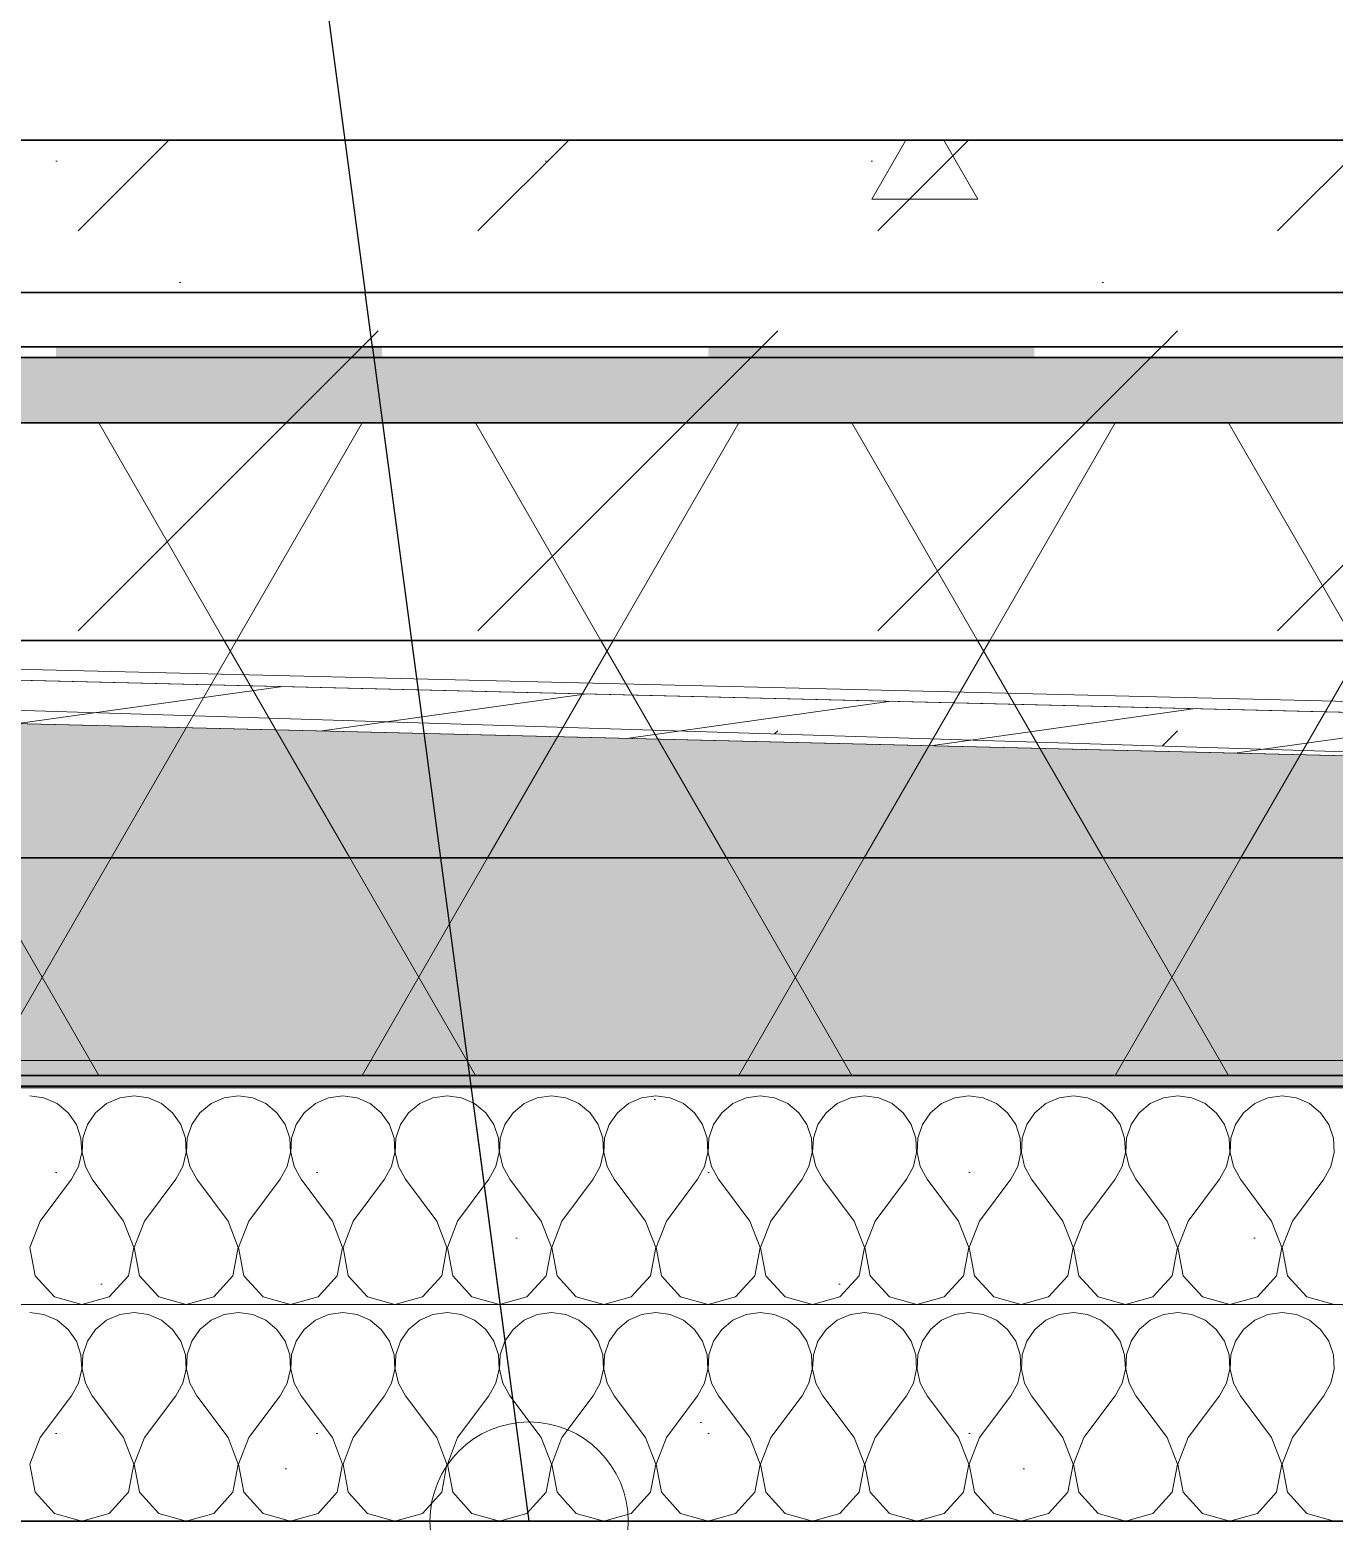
# Model space of a CAD drawing. Header units: millimetres. Extents: x 745166 to 884669, y -5000 to 15056.
# Drawn here: x 852480 to 853080, y 3029 to 3715 of the extents above; entities that cross this region are included whole.
import ezdxf

# ---------------------------------------------------------------- set-up
doc = ezdxf.new("R2010")
doc.units = ezdxf.units.MM
doc.header["$MEASUREMENT"] = 0
doc.linetypes.add('Wipeout_Contour', pattern=[1000, 0, -1000])
for name, color, linetype, lineweight in [('New_0_Pen_No__1', 7, 'Continuous', 13), ('New_0_Pen_No__19', 255, 'Continuous', 0), ('New_2D Drafting - General_Pen_No__1', 7, 'Continuous', 13), ('New_2D Drafting - General_Pen_No__19', 255, 'Continuous', 0), ('New_Annotation - Label_Pen_No__1', 7, 'Continuous', 13), ('New_Shell - Roof_Pen_No__21', 7, 'Continuous', 35)]:
    doc.layers.add(name, color=color, linetype=linetype, lineweight=lineweight)
doc.layers.add('New_Shell - Roof', color=7, linetype='Continuous')
doc.layers.add('New_Structural - Bearing', color=7, linetype='Continuous')
doc.dimstyles.new('GENERATED_STYLE__1', dxfattribs={"dimtxt": 0.18, "dimasz": 182.4, "dimexe": 0.18, "dimexo": 0.0625, "dimgap": 0, "dimtad": 0, "dimtih": 1, "dimtoh": 1, "dimdec": 4, "dimzin": 0, "dimdsep": 46, "dimcen": 0.09, "dimadec": 0, "dimazin": 0, "dimtfac": 1, "dimtdec": 4, "dimtmove": 0, "dimatfit": 3, "dimldrblk": 'ARROWHEAD_1', "dimfxl": 0, "dimtolj": 1, "dimtzin": 0, "dimarcsym": 0})
pattern_1 = [(0, (1087092.2, 129.2), (0, 779.4229), [48.75, -401.25]), (0, (1087317.2, 518.9), (0, 779.4229), [48.75, -401.25]), (60, (1087092.2, 129.2), (-675, 389.7114), [48.75, -401.25]), (60, (1087542.2, 129.2), (-675, 389.7114), [48.75, -401.25]), (120, (1087141, 129.2), (675, 389.7114), [48.75, -401.25]), (120, (1087591, 129.2), (675, 389.7114), [48.75, -401.25]), (0, (1087092.23, 204.18), (0, 150), [0, -150, 0, -225]), (45, (1087167.23, 204.18), (-106.06602, 106.06602), [0, -112.5, 0, -187.5])]
pattern_2 = [(60, (1087092.23, 129.18), (-129.90381, 75), []), (120, (1087092.23, 129.18), (129.90381, 75), [])]

# ---------------------------------------------------------------- blocks, each defined once
blk = doc.blocks.new('*X3', base_point=(1087092.23, 129.18))
at = {"layer": 'New_Shell - Roof', "linetype": 'Continuous', "lineweight": 0, "true_color": 0x000000}
blk.add_hatch(color=18, dxfattribs=at).paths.add_polyline_path([(851718.5, 3564.18), (851718.5, 3534.18), (855718.5, 3534.18), (855718.5, 3564.18)])
blk = doc.blocks.new('*X4', base_point=(1087092.23, 129.18))
at = {"layer": 'New_Shell - Roof', "linetype": 'Continuous', "lineweight": 0, "true_color": 0x000000}
for points in [[(852642.39, 3569.18), (852492.39, 3569.18), (852492.39, 3564.18), (852642.39, 3564.18)], [(852942.39, 3569.18), (852792.39, 3569.18), (852792.39, 3564.18), (852942.39, 3564.18)]]:
    blk.add_hatch(color=18, dxfattribs=at).paths.add_polyline_path(points)
blk = doc.blocks.new('*X5', base_point=(1087092.23, 129.18))
at = {"layer": 'New_Shell - Roof', "linetype": 'Continuous', "lineweight": 0, "true_color": 0x000000}
for points in [[(852642.38, 3234.18), (852492.38, 3234.18), (852492.38, 3229.18), (852642.38, 3229.18)], [(852942.38, 3234.18), (852792.38, 3234.18), (852792.38, 3229.18), (852942.38, 3229.18)]]:
    blk.add_hatch(color=18, dxfattribs=at).paths.add_polyline_path(points)
blk = doc.blocks.new('*X6', base_point=(1087092.23, 129.18))
at = {"layer": 'New_0_Pen_No__1', "color": 7, "linetype": 'Continuous', "lineweight": 13}
for p, q in [((852486.89, 3124.26), (852480.33, 3125.18)), ((852492.95, 3121.59), (852486.89, 3124.26)), ((852498.05, 3117.37), (852492.95, 3121.59)), ((852515.72, 3121.59), (852510.62, 3117.37)), ((852521.78, 3124.26), (852515.72, 3121.59)), ((852528.33, 3125.18), (852521.78, 3124.26)), ((852534.89, 3124.26), (852528.33, 3125.18)), ((852540.95, 3121.59), (852534.89, 3124.26)), ((852546.05, 3117.37), (852540.95, 3121.59)), ((852563.72, 3121.59), (852558.62, 3117.37)), ((852569.78, 3124.26), (852563.72, 3121.59)), ((852576.33, 3125.18), (852569.78, 3124.26)), ((852582.89, 3124.26), (852576.33, 3125.18)), ((852588.95, 3121.59), (852582.89, 3124.26)), ((852594.05, 3117.37), (852588.95, 3121.59)), ((852611.72, 3121.59), (852606.62, 3117.37)), ((852617.78, 3124.26), (852611.72, 3121.59)), ((852624.33, 3125.18), (852617.78, 3124.26)), ((852630.89, 3124.26), (852624.33, 3125.18)), ((852636.95, 3121.59), (852630.89, 3124.26)), ((852642.05, 3117.37), (852636.95, 3121.59)), ((852659.72, 3121.59), (852654.62, 3117.37)), ((852665.78, 3124.26), (852659.72, 3121.59)), ((852672.33, 3125.18), (852665.78, 3124.26)), ((852678.89, 3124.26), (852672.33, 3125.18)), ((852684.95, 3121.59), (852678.89, 3124.26)), ((852690.05, 3117.37), (852684.95, 3121.59)), ((852707.72, 3121.59), (852702.62, 3117.37)), ((852713.78, 3124.26), (852707.72, 3121.59)), ((852720.33, 3125.18), (852713.78, 3124.26)), ((852726.89, 3124.26), (852720.33, 3125.18)), ((852732.95, 3121.59), (852726.89, 3124.26)), ((852738.05, 3117.37), (852732.95, 3121.59)), ((852755.72, 3121.59), (852750.62, 3117.37)), ((852761.78, 3124.26), (852755.72, 3121.59)), ((852768.33, 3125.18), (852761.78, 3124.26)), ((852774.89, 3124.26), (852768.33, 3125.18)), ((852780.95, 3121.59), (852774.89, 3124.26)), ((852786.05, 3117.37), (852780.95, 3121.59)), ((852803.72, 3121.59), (852798.62, 3117.37)), ((852809.78, 3124.26), (852803.72, 3121.59)), ((852816.33, 3125.18), (852809.78, 3124.26)), ((852822.89, 3124.26), (852816.33, 3125.18)), ((852828.95, 3121.59), (852822.89, 3124.26)), ((852834.05, 3117.37), (852828.95, 3121.59)), ((852851.72, 3121.59), (852846.62, 3117.37)), ((852857.78, 3124.26), (852851.72, 3121.59)), ((852864.33, 3125.18), (852857.78, 3124.26)), ((852870.89, 3124.26), (852864.33, 3125.18)), ((852876.95, 3121.59), (852870.89, 3124.26)), ((852882.05, 3117.37), (852876.95, 3121.59)), ((852899.72, 3121.59), (852894.62, 3117.37)), ((852905.78, 3124.26), (852899.72, 3121.59)), ((852912.33, 3125.18), (852905.78, 3124.26)), ((852918.89, 3124.26), (852912.33, 3125.18)), ((852924.95, 3121.59), (852918.89, 3124.26)), ((852930.05, 3117.37), (852924.95, 3121.59)), ((852947.72, 3121.59), (852942.62, 3117.37)), ((852953.78, 3124.26), (852947.72, 3121.59)), ((852960.33, 3125.18), (852953.78, 3124.26)), ((852966.89, 3124.26), (852960.33, 3125.18)), ((852972.95, 3121.59), (852966.89, 3124.26)), ((852978.05, 3117.37), (852972.95, 3121.59)), ((852995.72, 3121.59), (852990.62, 3117.37)), ((853001.78, 3124.26), (852995.72, 3121.59)), ((853008.33, 3125.18), (853001.78, 3124.26)), ((853014.89, 3124.26), (853008.33, 3125.18)), ((853020.95, 3121.59), (853014.89, 3124.26)), ((853026.05, 3117.37), (853020.95, 3121.59)), ((853043.72, 3121.59), (853038.62, 3117.37)), ((853049.78, 3124.26), (853043.72, 3121.59)), ((853056.33, 3125.18), (853049.78, 3124.26)), ((853062.89, 3124.26), (853056.33, 3125.18)), ((853068.95, 3121.59), (853062.89, 3124.26)), ((853074.05, 3117.37), (853068.95, 3121.59)), ((852501.8, 3111.91), (852498.05, 3117.37)), ((852510.62, 3117.37), (852506.87, 3111.91)), ((852549.8, 3111.91), (852546.05, 3117.37)), ((852558.62, 3117.37), (852554.87, 3111.91)), ((852597.8, 3111.91), (852594.05, 3117.37)), ((852606.62, 3117.37), (852602.87, 3111.91)), ((852645.8, 3111.91), (852642.05, 3117.37)), ((852654.62, 3117.37), (852650.87, 3111.91)), ((852693.8, 3111.91), (852690.05, 3117.37)), ((852702.62, 3117.37), (852698.87, 3111.91)), ((852741.8, 3111.91), (852738.05, 3117.37)), ((852750.62, 3117.37), (852746.87, 3111.91)), ((852789.8, 3111.91), (852786.05, 3117.37)), ((852798.62, 3117.37), (852794.87, 3111.91)), ((852837.8, 3111.91), (852834.05, 3117.37)), ((852846.62, 3117.37), (852842.87, 3111.91)), ((852885.8, 3111.91), (852882.05, 3117.37)), ((852894.62, 3117.37), (852890.87, 3111.91)), ((852933.8, 3111.91), (852930.05, 3117.37)), ((852942.62, 3117.37), (852938.87, 3111.91)), ((852981.8, 3111.91), (852978.05, 3117.37)), ((852990.62, 3117.37), (852986.87, 3111.91)), ((853029.8, 3111.91), (853026.05, 3117.37)), ((853038.62, 3117.37), (853034.87, 3111.91)), ((853077.8, 3111.91), (853074.05, 3117.37)), ((852503.92, 3105.64), (852501.8, 3111.91)), ((852506.87, 3111.91), (852504.75, 3105.64)), ((852551.92, 3105.64), (852549.8, 3111.91)), ((852554.87, 3111.91), (852552.75, 3105.64)), ((852599.92, 3105.64), (852597.8, 3111.91)), ((852602.87, 3111.91), (852600.75, 3105.64)), ((852647.92, 3105.64), (852645.8, 3111.91)), ((852650.87, 3111.91), (852648.75, 3105.64)), ((852695.92, 3105.64), (852693.8, 3111.91)), ((852698.87, 3111.91), (852696.75, 3105.64)), ((852743.92, 3105.64), (852741.8, 3111.91)), ((852746.87, 3111.91), (852744.75, 3105.64)), ((852791.92, 3105.64), (852789.8, 3111.91)), ((852794.87, 3111.91), (852792.75, 3105.64)), ((852839.92, 3105.64), (852837.8, 3111.91)), ((852842.87, 3111.91), (852840.75, 3105.64)), ((852887.92, 3105.64), (852885.8, 3111.91)), ((852890.87, 3111.91), (852888.75, 3105.64)), ((852935.92, 3105.64), (852933.8, 3111.91)), ((852938.87, 3111.91), (852936.75, 3105.64)), ((852983.92, 3105.64), (852981.8, 3111.91)), ((852986.87, 3111.91), (852984.75, 3105.64)), ((853031.92, 3105.64), (853029.8, 3111.91)), ((853034.87, 3111.91), (853032.75, 3105.64)), ((853079.92, 3105.64), (853077.8, 3111.91)), ((852504.24, 3099.02), (852503.92, 3105.64)), ((852504.75, 3105.64), (852504.43, 3099.02)), ((852552.24, 3099.02), (852551.92, 3105.64)), ((852552.75, 3105.64), (852552.43, 3099.02)), ((852600.24, 3099.02), (852599.92, 3105.64)), ((852600.75, 3105.64), (852600.43, 3099.02)), ((852648.24, 3099.02), (852647.92, 3105.64)), ((852648.75, 3105.64), (852648.43, 3099.02)), ((852696.24, 3099.02), (852695.92, 3105.64)), ((852696.75, 3105.64), (852696.43, 3099.02)), ((852744.24, 3099.02), (852743.92, 3105.64)), ((852744.75, 3105.64), (852744.43, 3099.02)), ((852792.24, 3099.02), (852791.92, 3105.64)), ((852792.75, 3105.64), (852792.43, 3099.02)), ((852840.24, 3099.02), (852839.92, 3105.64)), ((852840.75, 3105.64), (852840.43, 3099.02)), ((852888.24, 3099.02), (852887.92, 3105.64)), ((852888.75, 3105.64), (852888.43, 3099.02)), ((852936.24, 3099.02), (852935.92, 3105.64)), ((852936.75, 3105.64), (852936.43, 3099.02)), ((852984.24, 3099.02), (852983.92, 3105.64)), ((852984.75, 3105.64), (852984.43, 3099.02)), ((853032.24, 3099.02), (853031.92, 3105.64)), ((853032.75, 3105.64), (853032.43, 3099.02)), ((853080.24, 3099.02), (853079.92, 3105.64)), ((852502.74, 3092.57), (852504.24, 3099.02)), ((852504.43, 3099.02), (852505.93, 3092.57)), ((852550.74, 3092.57), (852552.24, 3099.02)), ((852552.43, 3099.02), (852553.93, 3092.57)), ((852598.74, 3092.57), (852600.24, 3099.02)), ((852600.43, 3099.02), (852601.93, 3092.57)), ((852646.74, 3092.57), (852648.24, 3099.02)), ((852648.43, 3099.02), (852649.93, 3092.57)), ((852694.74, 3092.57), (852696.24, 3099.02)), ((852696.43, 3099.02), (852697.93, 3092.57)), ((852742.74, 3092.57), (852744.24, 3099.02)), ((852744.43, 3099.02), (852745.93, 3092.57)), ((852790.74, 3092.57), (852792.24, 3099.02)), ((852792.43, 3099.02), (852793.93, 3092.57)), ((852838.74, 3092.57), (852840.24, 3099.02)), ((852840.43, 3099.02), (852841.93, 3092.57)), ((852886.74, 3092.57), (852888.24, 3099.02)), ((852888.43, 3099.02), (852889.93, 3092.57)), ((852934.74, 3092.57), (852936.24, 3099.02)), ((852936.43, 3099.02), (852937.93, 3092.57)), ((852982.74, 3092.57), (852984.24, 3099.02)), ((852984.43, 3099.02), (852985.93, 3092.57)), ((853030.74, 3092.57), (853032.24, 3099.02)), ((853032.43, 3099.02), (853033.93, 3092.57)), ((853078.74, 3092.57), (853080.24, 3099.02)), ((852485.13, 3067.58), (852499.53, 3086.78)), ((852499.53, 3086.78), (852502.74, 3092.57)), ((852505.93, 3092.57), (852509.13, 3086.78)), ((852523.53, 3067.58), (852509.13, 3086.78)), ((852533.13, 3067.58), (852547.53, 3086.78)), ((852547.53, 3086.78), (852550.74, 3092.57)), ((852553.93, 3092.57), (852557.13, 3086.78)), ((852571.53, 3067.58), (852557.13, 3086.78)), ((852581.13, 3067.58), (852595.53, 3086.78)), ((852595.53, 3086.78), (852598.74, 3092.57)), ((852601.93, 3092.57), (852605.13, 3086.78)), ((852619.53, 3067.58), (852605.13, 3086.78)), ((852629.13, 3067.58), (852643.53, 3086.78)), ((852643.53, 3086.78), (852646.74, 3092.57)), ((852649.93, 3092.57), (852653.13, 3086.78)), ((852667.53, 3067.58), (852653.13, 3086.78)), ((852677.13, 3067.58), (852691.53, 3086.78)), ((852691.53, 3086.78), (852694.74, 3092.57)), ((852697.93, 3092.57), (852701.13, 3086.78)), ((852715.53, 3067.58), (852701.13, 3086.78)), ((852725.13, 3067.58), (852739.53, 3086.78)), ((852739.53, 3086.78), (852742.74, 3092.57)), ((852745.93, 3092.57), (852749.13, 3086.78)), ((852763.53, 3067.58), (852749.13, 3086.78)), ((852773.13, 3067.58), (852787.53, 3086.78)), ((852787.53, 3086.78), (852790.74, 3092.57)), ((852793.93, 3092.57), (852797.13, 3086.78)), ((852811.53, 3067.58), (852797.13, 3086.78)), ((852821.13, 3067.58), (852835.53, 3086.78)), ((852835.53, 3086.78), (852838.74, 3092.57)), ((852841.93, 3092.57), (852845.13, 3086.78)), ((852859.53, 3067.58), (852845.13, 3086.78)), ((852869.13, 3067.58), (852883.53, 3086.78)), ((852883.53, 3086.78), (852886.74, 3092.57)), ((852889.93, 3092.57), (852893.13, 3086.78)), ((852907.53, 3067.58), (852893.13, 3086.78)), ((852917.13, 3067.58), (852931.53, 3086.78)), ((852931.53, 3086.78), (852934.74, 3092.57)), ((852937.93, 3092.57), (852941.13, 3086.78)), ((852955.53, 3067.58), (852941.13, 3086.78)), ((852965.13, 3067.58), (852979.53, 3086.78)), ((852979.53, 3086.78), (852982.74, 3092.57)), ((852985.93, 3092.57), (852989.13, 3086.78)), ((853003.53, 3067.58), (852989.13, 3086.78)), ((853013.13, 3067.58), (853027.53, 3086.78)), ((853027.53, 3086.78), (853030.74, 3092.57)), ((853033.93, 3092.57), (853037.13, 3086.78)), ((853051.53, 3067.58), (853037.13, 3086.78)), ((853061.13, 3067.58), (853075.53, 3086.78)), ((853075.53, 3086.78), (853078.74, 3092.57)), ((852485.13, 3067.58), (852480.43, 3055.33)), ((852528.24, 3055.33), (852523.53, 3067.58)), ((852533.13, 3067.58), (852528.43, 3055.33)), ((852576.24, 3055.33), (852571.53, 3067.58)), ((852581.13, 3067.58), (852576.43, 3055.33)), ((852624.24, 3055.33), (852619.53, 3067.58)), ((852629.13, 3067.58), (852624.43, 3055.33)), ((852672.24, 3055.33), (852667.53, 3067.58)), ((852677.13, 3067.58), (852672.43, 3055.33)), ((852720.24, 3055.33), (852715.53, 3067.58)), ((852725.13, 3067.58), (852720.43, 3055.33)), ((852768.24, 3055.33), (852763.53, 3067.58)), ((852773.13, 3067.58), (852768.43, 3055.33)), ((852816.24, 3055.33), (852811.53, 3067.58)), ((852821.13, 3067.58), (852816.43, 3055.33)), ((852864.24, 3055.33), (852859.53, 3067.58)), ((852869.13, 3067.58), (852864.43, 3055.33)), ((852912.24, 3055.33), (852907.53, 3067.58)), ((852917.13, 3067.58), (852912.43, 3055.33)), ((852960.24, 3055.33), (852955.53, 3067.58)), ((852965.13, 3067.58), (852960.43, 3055.33)), ((853008.24, 3055.33), (853003.53, 3067.58)), ((853013.13, 3067.58), (853008.43, 3055.33)), ((853056.24, 3055.33), (853051.53, 3067.58)), ((853061.13, 3067.58), (853056.43, 3055.33)), ((852480.43, 3055.33), (852482.87, 3042.44)), ((852525.8, 3042.44), (852528.24, 3055.33)), ((852528.43, 3055.33), (852530.87, 3042.44)), ((852573.8, 3042.44), (852576.24, 3055.33)), ((852576.43, 3055.33), (852578.87, 3042.44)), ((852621.8, 3042.44), (852624.24, 3055.33)), ((852624.43, 3055.33), (852626.87, 3042.44)), ((852669.8, 3042.44), (852672.24, 3055.33)), ((852672.43, 3055.33), (852674.87, 3042.44)), ((852717.8, 3042.44), (852720.24, 3055.33)), ((852720.43, 3055.33), (852722.87, 3042.44)), ((852765.8, 3042.44), (852768.24, 3055.33)), ((852768.43, 3055.33), (852770.87, 3042.44)), ((852813.8, 3042.44), (852816.24, 3055.33)), ((852816.43, 3055.33), (852818.87, 3042.44)), ((852861.8, 3042.44), (852864.24, 3055.33)), ((852864.43, 3055.33), (852866.87, 3042.44)), ((852909.8, 3042.44), (852912.24, 3055.33)), ((852912.43, 3055.33), (852914.87, 3042.44)), ((852957.8, 3042.44), (852960.24, 3055.33)), ((852960.43, 3055.33), (852962.87, 3042.44)), ((853005.8, 3042.44), (853008.24, 3055.33)), ((853008.43, 3055.33), (853010.87, 3042.44)), ((853053.8, 3042.44), (853056.24, 3055.33)), ((853056.43, 3055.33), (853058.87, 3042.44)), ((852482.87, 3042.44), (852491.72, 3032.76)), ((852516.95, 3032.76), (852525.8, 3042.44)), ((852530.87, 3042.44), (852539.72, 3032.76)), ((852564.95, 3032.76), (852573.8, 3042.44)), ((852578.87, 3042.44), (852587.72, 3032.76)), ((852612.95, 3032.76), (852621.8, 3042.44)), ((852626.87, 3042.44), (852635.72, 3032.76)), ((852660.95, 3032.76), (852669.8, 3042.44)), ((852674.87, 3042.44), (852683.72, 3032.76)), ((852708.95, 3032.76), (852717.8, 3042.44)), ((852722.87, 3042.44), (852731.72, 3032.76)), ((852756.95, 3032.76), (852765.8, 3042.44)), ((852770.87, 3042.44), (852779.72, 3032.76)), ((852804.95, 3032.76), (852813.8, 3042.44)), ((852818.87, 3042.44), (852827.72, 3032.76)), ((852852.95, 3032.76), (852861.8, 3042.44)), ((852866.87, 3042.44), (852875.72, 3032.76)), ((852900.95, 3032.76), (852909.8, 3042.44)), ((852914.87, 3042.44), (852923.72, 3032.76)), ((852948.95, 3032.76), (852957.8, 3042.44)), ((852962.87, 3042.44), (852971.72, 3032.76)), ((852996.95, 3032.76), (853005.8, 3042.44)), ((853010.87, 3042.44), (853019.72, 3032.76)), ((853044.95, 3032.76), (853053.8, 3042.44)), ((853058.87, 3042.44), (853067.72, 3032.76)), ((852491.72, 3032.76), (852504.33, 3029.18)), ((852504.33, 3029.18), (852516.95, 3032.76)), ((852539.72, 3032.76), (852552.33, 3029.18)), ((852552.33, 3029.18), (852564.95, 3032.76)), ((852587.72, 3032.76), (852600.33, 3029.18)), ((852600.33, 3029.18), (852612.95, 3032.76)), ((852635.72, 3032.76), (852648.33, 3029.18)), ((852648.33, 3029.18), (852660.95, 3032.76)), ((852683.72, 3032.76), (852696.33, 3029.18)), ((852696.33, 3029.18), (852708.95, 3032.76)), ((852731.72, 3032.76), (852744.33, 3029.18)), ((852744.33, 3029.18), (852756.95, 3032.76)), ((852779.72, 3032.76), (852792.33, 3029.18)), ((852792.33, 3029.18), (852804.95, 3032.76)), ((852827.72, 3032.76), (852840.33, 3029.18)), ((852840.33, 3029.18), (852852.95, 3032.76)), ((852875.72, 3032.76), (852888.33, 3029.18)), ((852888.33, 3029.18), (852900.95, 3032.76)), ((852923.72, 3032.76), (852936.33, 3029.18)), ((852936.33, 3029.18), (852948.95, 3032.76)), ((852971.72, 3032.76), (852984.33, 3029.18)), ((852984.33, 3029.18), (852996.95, 3032.76)), ((853019.72, 3032.76), (853032.33, 3029.18)), ((853032.33, 3029.18), (853044.95, 3032.76)), ((853067.72, 3032.76), (853080.33, 3029.18))]:
    blk.add_line(p, q, dxfattribs=at)
blk = doc.blocks.new('*X8', base_point=(1087092.23, 129.18))
at = {"layer": 'New_0_Pen_No__1', "color": 7, "linetype": 'Continuous', "lineweight": 13}
for p, q in [((852486.89, 3223.88), (852480.33, 3224.8)), ((852492.95, 3221.21), (852486.89, 3223.88)), ((852521.78, 3223.88), (852515.72, 3221.21)), ((852528.33, 3224.8), (852521.78, 3223.88)), ((852534.89, 3223.88), (852528.33, 3224.8)), ((852540.95, 3221.21), (852534.89, 3223.88)), ((852569.78, 3223.88), (852563.72, 3221.21)), ((852576.33, 3224.8), (852569.78, 3223.88)), ((852582.89, 3223.88), (852576.33, 3224.8)), ((852588.95, 3221.21), (852582.89, 3223.88)), ((852617.78, 3223.88), (852611.72, 3221.21)), ((852624.33, 3224.8), (852617.78, 3223.88)), ((852630.89, 3223.88), (852624.33, 3224.8)), ((852636.95, 3221.21), (852630.89, 3223.88)), ((852665.78, 3223.88), (852659.72, 3221.21)), ((852672.33, 3224.8), (852665.78, 3223.88)), ((852678.89, 3223.88), (852672.33, 3224.8)), ((852684.95, 3221.21), (852678.89, 3223.88)), ((852713.78, 3223.88), (852707.72, 3221.21)), ((852720.33, 3224.8), (852713.78, 3223.88)), ((852726.89, 3223.88), (852720.33, 3224.8)), ((852732.95, 3221.21), (852726.89, 3223.88)), ((852761.78, 3223.88), (852755.72, 3221.21)), ((852768.33, 3224.8), (852761.78, 3223.88)), ((852774.89, 3223.88), (852768.33, 3224.8)), ((852780.95, 3221.21), (852774.89, 3223.88)), ((852809.78, 3223.88), (852803.72, 3221.21)), ((852816.33, 3224.8), (852809.78, 3223.88)), ((852822.89, 3223.88), (852816.33, 3224.8)), ((852828.95, 3221.21), (852822.89, 3223.88)), ((852857.78, 3223.88), (852851.72, 3221.21)), ((852864.33, 3224.8), (852857.78, 3223.88)), ((852870.89, 3223.88), (852864.33, 3224.8)), ((852876.95, 3221.21), (852870.89, 3223.88)), ((852905.78, 3223.88), (852899.72, 3221.21)), ((852912.33, 3224.8), (852905.78, 3223.88)), ((852918.89, 3223.88), (852912.33, 3224.8)), ((852924.95, 3221.21), (852918.89, 3223.88)), ((852953.78, 3223.88), (852947.72, 3221.21)), ((852960.33, 3224.8), (852953.78, 3223.88)), ((852966.89, 3223.88), (852960.33, 3224.8)), ((852972.95, 3221.21), (852966.89, 3223.88)), ((853001.78, 3223.88), (852995.72, 3221.21)), ((853008.33, 3224.8), (853001.78, 3223.88)), ((853014.89, 3223.88), (853008.33, 3224.8)), ((853020.95, 3221.21), (853014.89, 3223.88)), ((853049.78, 3223.88), (853043.72, 3221.21)), ((853056.33, 3224.8), (853049.78, 3223.88)), ((853062.89, 3223.88), (853056.33, 3224.8)), ((853068.95, 3221.21), (853062.89, 3223.88)), ((852498.05, 3216.99), (852492.95, 3221.21)), ((852501.8, 3211.53), (852498.05, 3216.99)), ((852510.62, 3216.99), (852506.87, 3211.53)), ((852515.72, 3221.21), (852510.62, 3216.99)), ((852546.05, 3216.99), (852540.95, 3221.21)), ((852549.8, 3211.53), (852546.05, 3216.99)), ((852558.62, 3216.99), (852554.87, 3211.53)), ((852563.72, 3221.21), (852558.62, 3216.99)), ((852594.05, 3216.99), (852588.95, 3221.21)), ((852597.8, 3211.53), (852594.05, 3216.99)), ((852606.62, 3216.99), (852602.87, 3211.53)), ((852611.72, 3221.21), (852606.62, 3216.99)), ((852642.05, 3216.99), (852636.95, 3221.21)), ((852645.8, 3211.53), (852642.05, 3216.99)), ((852654.62, 3216.99), (852650.87, 3211.53)), ((852659.72, 3221.21), (852654.62, 3216.99)), ((852690.05, 3216.99), (852684.95, 3221.21)), ((852693.8, 3211.53), (852690.05, 3216.99)), ((852702.62, 3216.99), (852698.87, 3211.53)), ((852707.72, 3221.21), (852702.62, 3216.99)), ((852738.05, 3216.99), (852732.95, 3221.21)), ((852741.8, 3211.53), (852738.05, 3216.99)), ((852750.62, 3216.99), (852746.87, 3211.53)), ((852755.72, 3221.21), (852750.62, 3216.99)), ((852786.05, 3216.99), (852780.95, 3221.21)), ((852789.8, 3211.53), (852786.05, 3216.99)), ((852798.62, 3216.99), (852794.87, 3211.53)), ((852803.72, 3221.21), (852798.62, 3216.99)), ((852834.05, 3216.99), (852828.95, 3221.21)), ((852837.8, 3211.53), (852834.05, 3216.99)), ((852846.62, 3216.99), (852842.87, 3211.53)), ((852851.72, 3221.21), (852846.62, 3216.99)), ((852882.05, 3216.99), (852876.95, 3221.21)), ((852885.8, 3211.53), (852882.05, 3216.99)), ((852894.62, 3216.99), (852890.87, 3211.53)), ((852899.72, 3221.21), (852894.62, 3216.99)), ((852930.05, 3216.99), (852924.95, 3221.21)), ((852933.8, 3211.53), (852930.05, 3216.99)), ((852942.62, 3216.99), (852938.87, 3211.53)), ((852947.72, 3221.21), (852942.62, 3216.99)), ((852978.05, 3216.99), (852972.95, 3221.21)), ((852981.8, 3211.53), (852978.05, 3216.99)), ((852990.62, 3216.99), (852986.87, 3211.53)), ((852995.72, 3221.21), (852990.62, 3216.99)), ((853026.05, 3216.99), (853020.95, 3221.21)), ((853029.8, 3211.53), (853026.05, 3216.99)), ((853038.62, 3216.99), (853034.87, 3211.53)), ((853043.72, 3221.21), (853038.62, 3216.99)), ((853074.05, 3216.99), (853068.95, 3221.21)), ((853077.8, 3211.53), (853074.05, 3216.99)), ((852503.92, 3205.25), (852501.8, 3211.53)), ((852506.87, 3211.53), (852504.75, 3205.25)), ((852551.92, 3205.25), (852549.8, 3211.53)), ((852554.87, 3211.53), (852552.75, 3205.25)), ((852599.92, 3205.25), (852597.8, 3211.53)), ((852602.87, 3211.53), (852600.75, 3205.25)), ((852647.92, 3205.25), (852645.8, 3211.53)), ((852650.87, 3211.53), (852648.75, 3205.25)), ((852695.92, 3205.25), (852693.8, 3211.53)), ((852698.87, 3211.53), (852696.75, 3205.25)), ((852743.92, 3205.25), (852741.8, 3211.53)), ((852746.87, 3211.53), (852744.75, 3205.25)), ((852791.92, 3205.25), (852789.8, 3211.53)), ((852794.87, 3211.53), (852792.75, 3205.25)), ((852839.92, 3205.25), (852837.8, 3211.53)), ((852842.87, 3211.53), (852840.75, 3205.25)), ((852887.92, 3205.25), (852885.8, 3211.53)), ((852890.87, 3211.53), (852888.75, 3205.25)), ((852935.92, 3205.25), (852933.8, 3211.53)), ((852938.87, 3211.53), (852936.75, 3205.25)), ((852983.92, 3205.25), (852981.8, 3211.53)), ((852986.87, 3211.53), (852984.75, 3205.25)), ((853031.92, 3205.25), (853029.8, 3211.53)), ((853034.87, 3211.53), (853032.75, 3205.25)), ((853079.92, 3205.25), (853077.8, 3211.53)), ((852504.24, 3198.64), (852503.92, 3205.25)), ((852504.75, 3205.25), (852504.43, 3198.64)), ((852552.24, 3198.64), (852551.92, 3205.25)), ((852552.75, 3205.25), (852552.43, 3198.64)), ((852600.24, 3198.64), (852599.92, 3205.25)), ((852600.75, 3205.25), (852600.43, 3198.64)), ((852648.24, 3198.64), (852647.92, 3205.25)), ((852648.75, 3205.25), (852648.43, 3198.64)), ((852696.24, 3198.64), (852695.92, 3205.25)), ((852696.75, 3205.25), (852696.43, 3198.64)), ((852744.24, 3198.64), (852743.92, 3205.25)), ((852744.75, 3205.25), (852744.43, 3198.64)), ((852792.24, 3198.64), (852791.92, 3205.25)), ((852792.75, 3205.25), (852792.43, 3198.64)), ((852840.24, 3198.64), (852839.92, 3205.25)), ((852840.75, 3205.25), (852840.43, 3198.64)), ((852888.24, 3198.64), (852887.92, 3205.25)), ((852888.75, 3205.25), (852888.43, 3198.64)), ((852936.24, 3198.64), (852935.92, 3205.25)), ((852936.75, 3205.25), (852936.43, 3198.64)), ((852984.24, 3198.64), (852983.92, 3205.25)), ((852984.75, 3205.25), (852984.43, 3198.64)), ((853032.24, 3198.64), (853031.92, 3205.25)), ((853032.75, 3205.25), (853032.43, 3198.64)), ((853080.24, 3198.64), (853079.92, 3205.25)), ((852502.74, 3192.19), (852504.24, 3198.64)), ((852504.43, 3198.64), (852505.93, 3192.19)), ((852550.74, 3192.19), (852552.24, 3198.64)), ((852552.43, 3198.64), (852553.93, 3192.19)), ((852598.74, 3192.19), (852600.24, 3198.64)), ((852600.43, 3198.64), (852601.93, 3192.19)), ((852646.74, 3192.19), (852648.24, 3198.64)), ((852648.43, 3198.64), (852649.93, 3192.19)), ((852694.74, 3192.19), (852696.24, 3198.64)), ((852696.43, 3198.64), (852697.93, 3192.19)), ((852742.74, 3192.19), (852744.24, 3198.64)), ((852744.43, 3198.64), (852745.93, 3192.19)), ((852790.74, 3192.19), (852792.24, 3198.64)), ((852792.43, 3198.64), (852793.93, 3192.19)), ((852838.74, 3192.19), (852840.24, 3198.64)), ((852840.43, 3198.64), (852841.93, 3192.19)), ((852886.74, 3192.19), (852888.24, 3198.64)), ((852888.43, 3198.64), (852889.93, 3192.19)), ((852934.74, 3192.19), (852936.24, 3198.64)), ((852936.43, 3198.64), (852937.93, 3192.19)), ((852982.74, 3192.19), (852984.24, 3198.64)), ((852984.43, 3198.64), (852985.93, 3192.19)), ((853030.74, 3192.19), (853032.24, 3198.64)), ((853032.43, 3198.64), (853033.93, 3192.19)), ((853078.74, 3192.19), (853080.24, 3198.64)), ((852499.53, 3186.4), (852502.74, 3192.19)), ((852505.93, 3192.19), (852509.13, 3186.4)), ((852547.53, 3186.4), (852550.74, 3192.19)), ((852553.93, 3192.19), (852557.13, 3186.4)), ((852595.53, 3186.4), (852598.74, 3192.19)), ((852601.93, 3192.19), (852605.13, 3186.4)), ((852643.53, 3186.4), (852646.74, 3192.19)), ((852649.93, 3192.19), (852653.13, 3186.4)), ((852691.53, 3186.4), (852694.74, 3192.19)), ((852697.93, 3192.19), (852701.13, 3186.4)), ((852739.53, 3186.4), (852742.74, 3192.19)), ((852745.93, 3192.19), (852749.13, 3186.4)), ((852787.53, 3186.4), (852790.74, 3192.19)), ((852793.93, 3192.19), (852797.13, 3186.4)), ((852835.53, 3186.4), (852838.74, 3192.19)), ((852841.93, 3192.19), (852845.13, 3186.4)), ((852883.53, 3186.4), (852886.74, 3192.19)), ((852889.93, 3192.19), (852893.13, 3186.4)), ((852931.53, 3186.4), (852934.74, 3192.19)), ((852937.93, 3192.19), (852941.13, 3186.4)), ((852979.53, 3186.4), (852982.74, 3192.19)), ((852985.93, 3192.19), (852989.13, 3186.4)), ((853027.53, 3186.4), (853030.74, 3192.19)), ((853033.93, 3192.19), (853037.13, 3186.4)), ((853075.53, 3186.4), (853078.74, 3192.19)), ((852485.13, 3167.2), (852499.53, 3186.4)), ((852523.53, 3167.2), (852509.13, 3186.4)), ((852533.13, 3167.2), (852547.53, 3186.4)), ((852571.53, 3167.2), (852557.13, 3186.4)), ((852581.13, 3167.2), (852595.53, 3186.4)), ((852619.53, 3167.2), (852605.13, 3186.4)), ((852629.13, 3167.2), (852643.53, 3186.4)), ((852667.53, 3167.2), (852653.13, 3186.4)), ((852677.13, 3167.2), (852691.53, 3186.4)), ((852715.53, 3167.2), (852701.13, 3186.4)), ((852725.13, 3167.2), (852739.53, 3186.4)), ((852763.53, 3167.2), (852749.13, 3186.4)), ((852773.13, 3167.2), (852787.53, 3186.4)), ((852811.53, 3167.2), (852797.13, 3186.4)), ((852821.13, 3167.2), (852835.53, 3186.4)), ((852859.53, 3167.2), (852845.13, 3186.4)), ((852869.13, 3167.2), (852883.53, 3186.4)), ((852907.53, 3167.2), (852893.13, 3186.4)), ((852917.13, 3167.2), (852931.53, 3186.4)), ((852955.53, 3167.2), (852941.13, 3186.4)), ((852965.13, 3167.2), (852979.53, 3186.4)), ((853003.53, 3167.2), (852989.13, 3186.4)), ((853013.13, 3167.2), (853027.53, 3186.4)), ((853051.53, 3167.2), (853037.13, 3186.4)), ((853061.13, 3167.2), (853075.53, 3186.4)), ((852485.13, 3167.2), (852480.43, 3154.95)), ((852528.24, 3154.95), (852523.53, 3167.2)), ((852533.13, 3167.2), (852528.43, 3154.95)), ((852576.24, 3154.95), (852571.53, 3167.2)), ((852581.13, 3167.2), (852576.43, 3154.95)), ((852624.24, 3154.95), (852619.53, 3167.2)), ((852629.13, 3167.2), (852624.43, 3154.95)), ((852672.24, 3154.95), (852667.53, 3167.2)), ((852677.13, 3167.2), (852672.43, 3154.95)), ((852720.24, 3154.95), (852715.53, 3167.2)), ((852725.13, 3167.2), (852720.43, 3154.95)), ((852768.24, 3154.95), (852763.53, 3167.2)), ((852773.13, 3167.2), (852768.43, 3154.95)), ((852816.24, 3154.95), (852811.53, 3167.2)), ((852821.13, 3167.2), (852816.43, 3154.95)), ((852864.24, 3154.95), (852859.53, 3167.2)), ((852869.13, 3167.2), (852864.43, 3154.95)), ((852912.24, 3154.95), (852907.53, 3167.2)), ((852917.13, 3167.2), (852912.43, 3154.95)), ((852960.24, 3154.95), (852955.53, 3167.2)), ((852965.13, 3167.2), (852960.43, 3154.95)), ((853008.24, 3154.95), (853003.53, 3167.2)), ((853013.13, 3167.2), (853008.43, 3154.95)), ((853056.24, 3154.95), (853051.53, 3167.2)), ((853061.13, 3167.2), (853056.43, 3154.95)), ((852480.43, 3154.95), (852482.87, 3142.06)), ((852525.8, 3142.06), (852528.24, 3154.95)), ((852528.43, 3154.95), (852530.87, 3142.06)), ((852573.8, 3142.06), (852576.24, 3154.95)), ((852576.43, 3154.95), (852578.87, 3142.06)), ((852621.8, 3142.06), (852624.24, 3154.95)), ((852624.43, 3154.95), (852626.87, 3142.06)), ((852669.8, 3142.06), (852672.24, 3154.95)), ((852672.43, 3154.95), (852674.87, 3142.06)), ((852717.8, 3142.06), (852720.24, 3154.95)), ((852720.43, 3154.95), (852722.87, 3142.06)), ((852765.8, 3142.06), (852768.24, 3154.95)), ((852768.43, 3154.95), (852770.87, 3142.06)), ((852813.8, 3142.06), (852816.24, 3154.95)), ((852816.43, 3154.95), (852818.87, 3142.06)), ((852861.8, 3142.06), (852864.24, 3154.95)), ((852864.43, 3154.95), (852866.87, 3142.06)), ((852909.8, 3142.06), (852912.24, 3154.95)), ((852912.43, 3154.95), (852914.87, 3142.06)), ((852957.8, 3142.06), (852960.24, 3154.95)), ((852960.43, 3154.95), (852962.87, 3142.06)), ((853005.8, 3142.06), (853008.24, 3154.95)), ((853008.43, 3154.95), (853010.87, 3142.06)), ((853053.8, 3142.06), (853056.24, 3154.95)), ((853056.43, 3154.95), (853058.87, 3142.06)), ((852482.87, 3142.06), (852491.72, 3132.38)), ((852516.95, 3132.38), (852525.8, 3142.06)), ((852530.87, 3142.06), (852539.72, 3132.38)), ((852564.95, 3132.38), (852573.8, 3142.06)), ((852578.87, 3142.06), (852587.72, 3132.38)), ((852612.95, 3132.38), (852621.8, 3142.06)), ((852626.87, 3142.06), (852635.72, 3132.38)), ((852660.95, 3132.38), (852669.8, 3142.06)), ((852674.87, 3142.06), (852683.72, 3132.38)), ((852708.95, 3132.38), (852717.8, 3142.06)), ((852722.87, 3142.06), (852731.72, 3132.38)), ((852756.95, 3132.38), (852765.8, 3142.06)), ((852770.87, 3142.06), (852779.72, 3132.38)), ((852804.95, 3132.38), (852813.8, 3142.06)), ((852818.87, 3142.06), (852827.72, 3132.38)), ((852852.95, 3132.38), (852861.8, 3142.06)), ((852866.87, 3142.06), (852875.72, 3132.38)), ((852900.95, 3132.38), (852909.8, 3142.06)), ((852914.87, 3142.06), (852923.72, 3132.38)), ((852948.95, 3132.38), (852957.8, 3142.06)), ((852962.87, 3142.06), (852971.72, 3132.38)), ((852996.95, 3132.38), (853005.8, 3142.06)), ((853010.87, 3142.06), (853019.72, 3132.38)), ((853044.95, 3132.38), (853053.8, 3142.06)), ((853058.87, 3142.06), (853067.72, 3132.38)), ((852491.72, 3132.38), (852504.33, 3128.8)), ((852504.33, 3128.8), (852516.95, 3132.38)), ((852539.72, 3132.38), (852552.33, 3128.8)), ((852552.33, 3128.8), (852564.95, 3132.38)), ((852587.72, 3132.38), (852600.33, 3128.8)), ((852600.33, 3128.8), (852612.95, 3132.38)), ((852635.72, 3132.38), (852648.33, 3128.8)), ((852648.33, 3128.8), (852660.95, 3132.38)), ((852683.72, 3132.38), (852696.33, 3128.8)), ((852696.33, 3128.8), (852708.95, 3132.38)), ((852731.72, 3132.38), (852744.33, 3128.8)), ((852744.33, 3128.8), (852756.95, 3132.38)), ((852779.72, 3132.38), (852792.33, 3128.8)), ((852792.33, 3128.8), (852804.95, 3132.38)), ((852827.72, 3132.38), (852840.33, 3128.8)), ((852840.33, 3128.8), (852852.95, 3132.38)), ((852875.72, 3132.38), (852888.33, 3128.8)), ((852888.33, 3128.8), (852900.95, 3132.38)), ((852923.72, 3132.38), (852936.33, 3128.8)), ((852936.33, 3128.8), (852948.95, 3132.38)), ((852971.72, 3132.38), (852984.33, 3128.8)), ((852984.33, 3128.8), (852996.95, 3132.38)), ((853019.72, 3132.38), (853032.33, 3128.8)), ((853032.33, 3128.8), (853044.95, 3132.38)), ((853067.72, 3132.38), (853080.33, 3128.8))]:
    blk.add_line(p, q, dxfattribs=at)
blk = doc.blocks.new('*X9', base_point=(1087092.23, 129.18))
at = {"layer": 'New_0_Pen_No__1', "linetype": 'Continuous', "lineweight": 0, "true_color": 0x000000}
blk.add_hatch(color=18, dxfattribs=at).paths.add_polyline_path([(855858.5, 3241.03), (851578.5, 3241.03), (851578.5, 3228.41), (855858.5, 3228.41)])
blk = doc.blocks.new('ARROWHEAD_1')
at = {"color": 0, "linetype": 'Continuous', "lineweight": 0}
blk.add_line((0, 0), (-1, 0), dxfattribs=at)
blk.add_circle((0, 0), 0.25, dxfattribs=at)

msp = doc.modelspace()

# ---------------------------------------------------------------- hatches: boundary and pattern name
at = {"layer": 'New_0_Pen_No__1', "linetype": 'Continuous', "lineweight": 13}
h = msp.add_hatch(dxfattribs=at)
h.set_pattern_fill('Lightweight_Concrete_0005', style=0, pattern_type=2)
h.set_pattern_definition(pattern_1)
h.paths.add_polyline_path([(856945.75, 3307.62), (850727.54, 3458.23), (850727.66, 3463.23), (856945.78, 3312.62)])
h = msp.add_hatch(dxfattribs=at)
h.set_pattern_fill('Wood_0005', style=0, pattern_type=2)
h.set_pattern_definition([(7.974, (854293.925, 3351.843), (-3.67714, 22.47348), [])])
h.paths.add_polyline_path([(850626.5, 3440.68), (856835.73, 3290.27), (856835.59, 3310.28), (850626.36, 3460.69)])
at = {"layer": 'New_0_Pen_No__19', "linetype": 'Continuous', "lineweight": 0}
msp.add_hatch(color=255, dxfattribs=at).paths.add_polyline_path([(850626.5, 3241.03), (856811.35, 3241.03), (856811.35, 3290.86), (850626.5, 3440.68)])
at = {"layer": 'New_Shell - Roof', "linetype": 'Continuous', "lineweight": 0, "true_color": 0x000000}
h = msp.add_hatch(dxfattribs=at)
h.set_pattern_fill('Batt_Insulation_0005', color=18, style=0, pattern_type=2)
h.set_pattern_definition(pattern_2)
h.paths.add_polyline_path([(851718.5, 3534.18), (851718.5, 3434.18), (855718.5, 3434.18), (855718.5, 3534.18)])
h = msp.add_hatch(dxfattribs=at)
h.set_pattern_fill('Batt_Insulation_0005', color=18, style=0, pattern_type=2)
h.set_pattern_definition(pattern_2)
h.paths.add_polyline_path([(851718.5, 3434.18), (851718.5, 3334.18), (855718.5, 3334.18), (855718.5, 3434.18)])
h = msp.add_hatch(dxfattribs=at)
h.set_pattern_fill('Batt_Insulation_0005', color=18, style=0, pattern_type=2)
h.set_pattern_definition(pattern_2)
h.paths.add_polyline_path([(851718.5, 3334.18), (851718.5, 3234.18), (855718.5, 3234.18), (855718.5, 3334.18)])
h = msp.add_hatch(dxfattribs=at)
h.set_pattern_fill('Structural_Concrete_0005', color=18, style=0, pattern_type=2)
h.set_pattern_definition([(0, (1087092.2, 129.2), (0, 623.5383), [60, -300]), (0, (1087272.2, 440.95), (0, 623.5383), [60, -300]), (60, (1087092.2, 129.2), (-540, 311.7692), [60, -300]), (60, (1087452.2, 129.2), (-540, 311.7692), [60, -300]), (120, (1087152.2, 129.2), (540, 311.7692), [60, -300]), (120, (1087512.2, 129.2), (540, 311.7692), [60, -300]), (0, (1087092.23, 189.18), (0, 120.000005), [0, -120.000005, 0, -180.00001]), (45, (1087152.23, 189.18), (-84.85282, 84.85282), [0, -90.000004, 0, -150.000006])])
h.paths.add_polyline_path([(851718.5, 3229.18), (851718.5, 3029.18), (855718.5, 3029.18), (855718.5, 3229.18)])

# ---------------------------------------------------------------- linework, layer by layer
at = {"layer": 'New_0_Pen_No__1', "color": 7, "linetype": 'Continuous', "lineweight": 13, "flags": 128}
for points in [[(856945.75, 3307.62), (850727.54, 3458.23), (850727.66, 3463.23), (856945.78, 3312.62)], [(850626.5, 3440.68), (856835.73, 3290.27), (856835.59, 3310.28), (850626.36, 3460.69)], [(850626.5, 3241.03), (856811.35, 3241.03), (856811.35, 3290.86), (850626.5, 3440.68)], [(855858.5, 3241.03), (855858.5, 3228.41), (851578.5, 3228.41), (851578.5, 3241.03)], [(855858.5, 3228.41), (855858.5, 3128.8), (851578.5, 3128.8), (851578.5, 3228.41)], [(855858.5, 3128.8), (855858.5, 3029.18), (851578.5, 3029.18), (851578.5, 3128.8)]]:
    msp.add_lwpolyline(points, close=True, dxfattribs=at)
at = {"layer": 'New_Shell - Roof_Pen_No__21', "color": 7, "linetype": 'Continuous', "lineweight": 35}
for p, q in [((856846.5, 3664.18), (850390.5, 3664.18)), ((855718.5, 3564.18), (851718.5, 3564.18)), ((855718.5, 3534.18), (851718.5, 3534.18)), ((855718.5, 3434.18), (851718.5, 3434.18)), ((855718.5, 3334.18), (851718.5, 3334.18)), ((855718.5, 3234.18), (851718.5, 3234.18)), ((855718.5, 3229.18), (851718.5, 3229.18)), ((855718.5, 3029.18), (851718.5, 3029.18))]:
    msp.add_line(p, q, dxfattribs=at)

# ---------------------------------------------------------------- block references
at = {"layer": 'New_0_Pen_No__1', "color": 7, "linetype": 'Continuous', "lineweight": 13}
for name in ['*X9', '*X8', '*X6']:
    msp.add_blockref(name, (1087092.23, 129.18), dxfattribs=at)
at = {"layer": 'New_Shell - Roof', "lineweight": 0}
for name in ['*X3', '*X5']:
    msp.add_blockref(name, (1087092.23, 129.18), dxfattribs=at)

# ---------------------------------------------------------------- wipeouts: each hides what was drawn before it
at = {"color": 254, "linetype": 'Wipeout_Contour', "lineweight": 0, "ltscale": 3414904.070179949}
msp.add_wipeout([(851718.5, 3594.18), (851718.5, 3569.18), (855718.5, 3569.18), (855718.5, 3594.18)], dxfattribs=at).dxf.layer = 'New_Structural - Bearing'

# ---------------------------------------------------------------- next in the draw order: hatches: boundary and pattern name
at = {"layer": 'New_2D Drafting - General_Pen_No__19', "linetype": 'Continuous', "lineweight": 0}
h = msp.add_hatch(dxfattribs=at)
h.set_pattern_fill('Dashed_0005', color=255, style=0, pattern_type=2)
h.set_pattern_definition([(45, (1087092.23, 129.18), (-183.84776, 183.84776), [195, -65]), (45, (1087092.23, 313.03), (-183.84776, 183.84776), [195, -65])])
h.paths.add_polyline_path([(850682.96, 3458.06), (856846.5, 3265.3), (856846.5, 3664.18), (850682.96, 3664.18)])
at = {"layer": 'New_Shell - Roof', "linetype": 'Continuous', "lineweight": 0, "true_color": 0x000000}
h = msp.add_hatch(dxfattribs=at)
h.set_pattern_fill('Lightweight_Concrete_0005', color=18, style=0, pattern_type=2)
h.set_pattern_definition(pattern_1)
h.paths.add_polyline_path([(850390.5, 3594.18), (856846.5, 3594.18), (856846.5, 3664.18), (850390.5, 3664.18)])

# ---------------------------------------------------------------- next in the draw order: linework, layer by layer
at = {"layer": 'New_2D Drafting - General_Pen_No__1', "color": 7, "linetype": 'Continuous', "lineweight": 13, "flags": 128}
msp.add_lwpolyline([(850682.96, 3458.06), (856846.5, 3265.3), (856846.5, 3664.18), (850682.96, 3664.18)], close=True, dxfattribs=at)
at = {"layer": 'New_Shell - Roof_Pen_No__21', "color": 7, "linetype": 'Continuous', "lineweight": 35}
for p, q in [((855718.5, 3594.18), (851718.5, 3594.18)), ((855718.5, 3569.18), (851718.5, 3569.18))]:
    msp.add_line(p, q, dxfattribs=at)

# ---------------------------------------------------------------- next in the draw order: block references
at = {"layer": 'New_Shell - Roof', "lineweight": 0}
msp.add_blockref('*X4', (1087092.23, 129.18), dxfattribs=at)

# ---------------------------------------------------------------- next in the draw order: leaders
at = {"layer": 'New_Annotation - Label_Pen_No__1', "color": 7, "linetype": 'Continuous', "lineweight": 13, "annotation_type": 0, "has_hookline": 1, "hookline_direction": 0, "text_width": 952.72}
msp.add_leader([(852710.01, 3029.18), (852527.61, 4397.68), (852710.01, 4397.68)], dimstyle='GENERATED_STYLE__1', dxfattribs=at)

doc.saveas('drawing.dxf')
